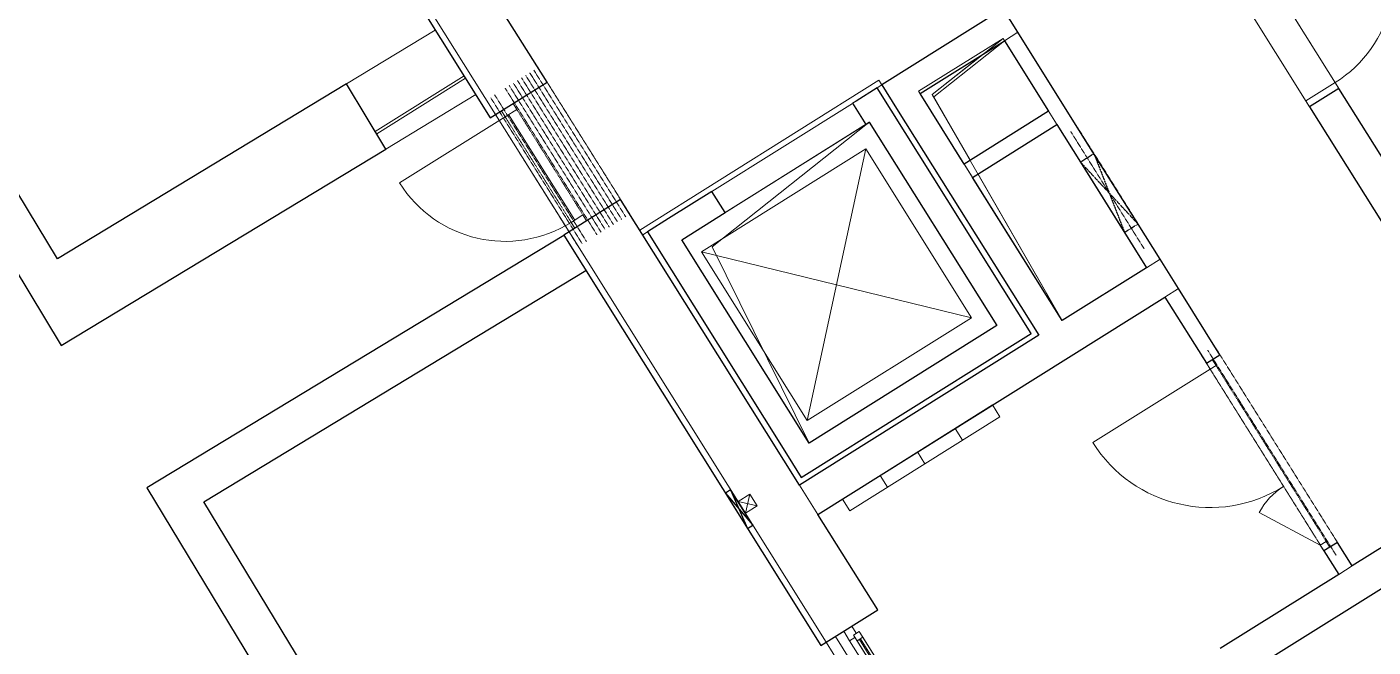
# Model space of a CAD drawing. Header units: millimetres. Extents: x -10201 to 227333, y -5874 to 72638.
# Drawn here: x 156396 to 166124, y 23728 to 28209 of the extents above; entities that cross this region are included whole.
import ezdxf

# ---------------------------------------------------------------- set-up
doc = ezdxf.new("R2010")
doc.units = ezdxf.units.MM
doc.linetypes.add('HA_Dash_3mm-S1mm', pattern=[3, 2, -1])
doc.linetypes.add('HA_DashDot_2_2mm-S0_6mm', pattern=[2.2, 1, -0.6, 0, -0.6])
for name, color, linetype, lineweight in [('A-CLNG-____-OTLN', 9, 'Continuous', 9), ('A-DETL-____-OTLN', 9, 'Continuous', 25), ('A-DETL-____-THIN', 9, 'Continuous', 9), ('A-DETL-GENF-OTLN', 9, 'Continuous', 9), ('A-DOOR-____-MCUT', 9, 'HA_DashDot_2_2mm-S0_6mm', 9), ('A-DOOR-____-OTLN', 9, 'Continuous', 9), ('A-DOOR-FRAM-MCUT', 9, 'Continuous', 9), ('A-DOOR-FRAM-OTLN', 9, 'Continuous', 9), ('A-FLOR-____-OTLN', 9, 'Continuous', 9), ('A-FLOR-HRAL-OTLN', 9, 'Continuous', 9), ('A-GENM-____-HDLN', 9, 'HA_Dash_3mm-S1mm', 9), ('A-GENM-____-MCUT', 9, 'HA_Dash_3mm-S1mm', 25), ('A-GENM-____-OTLN', 9, 'Continuous', 9), ('A-GLAZ-____-MCUT', 9, 'Continuous', 5), ('A-GLAZ-____-OTLN', 9, 'Continuous', 5), ('A-WALL-____-MCUT', 9, 'Continuous', 25), ('A-WALL-____-OTLN', 9, 'Continuous', 9), ('I-WALL-____-MCUT', 9, 'Continuous', 25), ('I-WALL-____-OTLN', 9, 'Continuous', 9), ('M-HVAC-DUCT-OTLN', 9, 'Continuous', 9)]:
    doc.layers.add(name, color=color, linetype=linetype, lineweight=lineweight)

# ---------------------------------------------------------------- blocks, each defined once
blk = doc.blocks.new('HA_DR_Single_Swing_Solid - In_BJ_900x2100_Vstup-2040222-schema POHLEDU D_120_6200')
at = {"layer": 'A-DOOR-____-MCUT'}
for p, q in [((-450, 125), (450, 125)), ((-450, -125), (450, -125))]:
    blk.add_line(p, q, dxfattribs=at)
at = {"layer": 'A-DOOR-____-OTLN'}
for p, q in [((-500, 125), (500, 125)), ((-500, -125), (500, -125))]:
    blk.add_line(p, q, dxfattribs=at)
at = {"layer": 'A-DOOR-____-OTLN', "lineweight": 5}
blk.add_line((450, -1025), (450, -125), dxfattribs=at)
blk.add_arc((450, -125), 900, 180, 270, dxfattribs=at)
at = {"layer": 'A-DOOR-FRAM-MCUT'}
for p, q in [((-450, 125), (-500, 125)), ((-450, -125), (-450, 125)), ((500, 125), (450, 125)), ((450, 125), (450, -125)), ((-500, -125), (-450, -125)), ((450, -125), (500, -125))]:
    blk.add_line(p, q, dxfattribs=at)
blk = doc.blocks.new('HA_DR_Double_Swing_Solid_wCasing - In_OBJ_1500x2100_1000-1799535-schema POHLEDU D_120_6200')
at = {"layer": 'A-DOOR-____-MCUT'}
for p, q in [((-750, 57.5), (750, 57.5)), ((-750, 7.5), (750, 7.5))]:
    blk.add_line(p, q, dxfattribs=at)
at = {"layer": 'A-DOOR-____-OTLN', "lineweight": 5}
for p, q in [((750, 1057.5), (750, 57.5)), ((-317, 307.5), (-750, 57.5))]:
    blk.add_line(p, q, dxfattribs=at)
for centre, radius, start, end in [((750, 57.5), 1000, 90, 180), ((-750, 57.5), 500, 360, 30)]:
    blk.add_arc(centre, radius, start, end, dxfattribs=at)
at = {"layer": 'A-DOOR-FRAM-MCUT'}
for p, q in [((-800, 57.5), (-750, 57.5)), ((-750, 7.5), (-800, 7.5)), ((-750, 57.5), (-750, 7.5)), ((750, 57.5), (800, 57.5)), ((750, 7.5), (750, 57.5)), ((800, 7.5), (750, 7.5))]:
    blk.add_line(p, q, dxfattribs=at)
blk = doc.blocks.new('HA_WD_SinglePanel - 1000x2400-1662822-schema POHLEDU D_120_6200')
at = {"layer": 'A-GLAZ-____-MCUT'}
for p, q in [((-420, 70), (-500, 70)), ((-500, 0), (-440, 0)), ((-440, -25), (-440, 25)), ((-440, 25), (-390, 25)), ((-420, 25), (-420, 70)), ((-390, 25), (-390, -25)), ((390, 5), (-390, 5)), ((390, -25), (390, 25)), ((390, 25), (440, 25)), ((500, 70), (420, 70)), ((420, 70), (420, 25)), ((440, 25), (440, -25)), ((440, 0), (500, 0)), ((-390, -25), (-440, -25)), ((390, -5), (-390, -5)), ((440, -25), (390, -25))]:
    blk.add_line(p, q, dxfattribs=at)
at = {"layer": 'A-GLAZ-____-OTLN'}
for p, q in [((440, 25), (-440, 25)), ((-440, -25), (-440, 25)), ((420, 70), (-420, 70)), ((390, 25), (-390, 25)), ((440, 25), (440, -25)), ((-440, -25), (440, -25)), ((390, -25), (-390, -25))]:
    blk.add_line(p, q, dxfattribs=at)
blk = doc.blocks.new('HA_GM_Shaft_Rectangle - Default-1963429-schema POHLEDU D_120_6200')
at = {"layer": 'A-DETL-GENF-OTLN'}
for p, q in [((160, -160), (1600, 0)), ((0, -1735), (160, -160))]:
    blk.add_line(p, q, dxfattribs=at)
at = {"layer": 'A-GENM-____-OTLN'}
blk.add_line((370, 0), (1570, 0), dxfattribs=at)
blk = doc.blocks.new('HA_GM_Shaft_Rectangle - Default-1963431-schema POHLEDU D_120_6200')
at = {"layer": 'A-DETL-GENF-OTLN'}
for p, q in [((51, -620), (72, -72)), ((72, -72), (540, -20)), ((0, -1955), (46.6, -735))]:
    blk.add_line(p, q, dxfattribs=at)
blk = doc.blocks.new('HA_GM_Shaft_Rectangle - Default-1963435-schema POHLEDU D_120_6200')
at = {"layer": 'A-DETL-GENF-OTLN'}
for p, q in [((160, -160), (1600, 0)), ((0, -1735), (160, -160))]:
    blk.add_line(p, q, dxfattribs=at)
at = {"layer": 'A-GENM-____-OTLN'}
for p, q in [((0, -1735), (0, 0)), ((0, 0), (1600, 0)), ((1600, 0), (1600, -1735)), ((1600, -1735), (0, -1735))]:
    blk.add_line(p, q, dxfattribs=at)
blk = doc.blocks.new('HA_GM_Shaft_Rectangle - Default-1963437-schema POHLEDU D_120_6200')
at = {"layer": 'A-DETL-GENF-OTLN'}
for p, q in [((72, -72), (720, 0)), ((0, -1955), (72, -72))]:
    blk.add_line(p, q, dxfattribs=at)
at = {"layer": 'A-GENM-____-OTLN'}
for p, q in [((0, -1955), (0, 0)), ((0, 0), (720, 0)), ((720, 0), (720, -1955)), ((720, -1955), (0, -1955))]:
    blk.add_line(p, q, dxfattribs=at)
blk = doc.blocks.new('HA_DR_Single_Swing_Solid_ButtFrame - In_FAS_900x2350_Unik-1926024-schema POHLEDU D_120_6200')
at = {"layer": 'A-DOOR-____-MCUT'}
for p, q in [((-450, 170), (450, 170)), ((-450, 70), (450, 70))]:
    blk.add_line(p, q, dxfattribs=at)
at = {"layer": 'A-DOOR-____-OTLN', "lineweight": 5}
blk.add_line((450, 1070), (450, 170), dxfattribs=at)
blk.add_arc((450, 170), 900, 90, 180, dxfattribs=at)
at = {"layer": 'A-DOOR-FRAM-MCUT'}
for p, q in [((-500, 170), (-450, 170)), ((-450, 170), (-450, 70)), ((450, 170), (500, 170)), ((450, 70), (450, 170)), ((-450, 70), (-500, 70)), ((500, 70), (450, 70))]:
    blk.add_line(p, q, dxfattribs=at)
at = {"layer": 'A-DOOR-FRAM-OTLN', "linetype": 'HA_DashDot_2_2mm-S0_6mm'}
for p, q in [((500, 220), (-500, 220)), ((500, -220), (-500, -220))]:
    blk.add_line(p, q, dxfattribs=at)
blk = doc.blocks.new('TB_Porotherm KP11_5_1000mm - TB_Porotherm KP11_5_1000mm-1863649-schema POHLEDU D_120_6200')
at = {"layer": 'A-GENM-____-HDLN'}
for p, q in [((-500, 57.5), (500, 57.5)), ((-500, 0), (500, 0)), ((500, -57.5), (-500, -57.5))]:
    blk.add_line(p, q, dxfattribs=at)
blk = doc.blocks.new('TB_Porotherm KP11_5_1750mm - TB_Porotherm KP11_5_1750mm-1871670-schema POHLEDU D_120_6200')
at = {"layer": 'A-GENM-____-HDLN'}
for p, q in [((-875, 57.5), (875, 57.5)), ((-875, 0), (875, 0)), ((875, -57.5), (-875, -57.5))]:
    blk.add_line(p, q, dxfattribs=at)
blk = doc.blocks.new('TB_Porotherm KP7_1250mm - TB_Porotherm KP7_1250mm-1864450-schema POHLEDU D_120_6200')
at = {"layer": 'A-GENM-____-HDLN'}
for p, q in [((-625, 35), (625, 35)), ((-625, 0), (625, 0)), ((625, -35), (-625, -35))]:
    blk.add_line(p, q, dxfattribs=at)
blk = doc.blocks.new('HA_GM_Opening_Rectangle_WallBased - Default-2007272-schema POHLEDU D_120_6200')
at = {"layer": 'A-GENM-____-MCUT'}
for p, q in [((425, 57.5), (-175, -57.5)), ((-175, 57.5), (425, -57.5)), ((-175, 57.5), (-175, -57.5)), ((-175, 57.5), (425, 57.5)), ((425, 57.5), (425, -57.5)), ((-175, -57.5), (425, -57.5))]:
    blk.add_line(p, q, dxfattribs=at)
blk = doc.blocks.new('185-01_OBJEKT C_Central_rvt-4-schema POHLEDU D_120_6200')
at = {"layer": 'A-DETL-____-OTLN'}
for p, q in [((-22348.5, 24863.4), (-22386.6, 24839.5)), ((-22386.6, 24839.5), (-22227.3, 24585.2)), ((-22386.6, 24839.5), (-22189.2, 24609.1)), ((-22189.2, 24609.1), (-22348.5, 24863.4)), ((-22348.5, 24863.4), (-22227.3, 24585.2)), ((-22227.3, 24585.2), (-22189.2, 24609.1))]:
    blk.add_line(p, q, dxfattribs=at)
at = {"layer": 'A-DETL-____-THIN'}
for p, q in [((-22559.2, 26584.5), (-21372.8, 27327.7)), ((-21372.8, 27327.7), (-21794.9, 25364.1)), ((-21372.8, 27327.7), (-20608.4, 26107.3)), ((-21794.9, 25364.1), (-22559.2, 26584.5)), ((-22559.2, 26584.5), (-20608.4, 26107.3)), ((-20608.4, 26107.3), (-21794.9, 25364.1)), ((-21540.4, 24797.8), (-20455.7, 25477.3)), ((-20402.6, 25392.5), (-21487.4, 24713.1)), ((-20455.7, 25477.3), (-20402.6, 25392.5)), ((-20673.8, 25222.7), (-20726.9, 25307.4)), ((-20945, 25052.8), (-20998, 25137.6)), ((-21216.2, 24882.9), (-21269.2, 24967.7)), ((-21487.4, 24713.1), (-21540.4, 24797.8))]:
    blk.add_line(p, q, dxfattribs=at)
at = {"layer": 'A-FLOR-____-OTLN'}
for p, q in [((-23005.7, 26741.5), (-21276.8, 27824.4)), ((-21276.8, 27824.4), (-21255.6, 27790.5)), ((-23953.1, 27575.9), (-23475.3, 26813.1)), ((-21590.9, 23804.6), (-21060.1, 22957.1))]:
    blk.add_line(p, q, dxfattribs=at)
at = {"layer": 'A-WALL-____-MCUT'}
for p, q in [((-27005.1, 32213), (-24085.5, 27551.9)), ((-23674.5, 27809.3), (-26031.4, 31572.1)), ((-24047.4, 27575.8), (-23674.5, 27809.3)), ((-24085.5, 27551.9), (-24047.4, 27575.8)), ((-23143.7, 26961.9), (-23516.6, 26728.3)), ((-21851.1, 24898.2), (-23143.7, 26961.9)), ((-23516.6, 26728.3), (-23554.7, 26704.4)), ((-23554.7, 26704.4), (-21696.8, 23738.2)), ((-21285.8, 23995.7), (-21718.4, 24686.4)), ((-21658.7, 23762.1), (-21285.8, 23995.7)), ((-21696.8, 23738.2), (-21658.7, 23762.1))]:
    blk.add_line(p, q, dxfattribs=at)
at = {"layer": 'A-WALL-____-MCUT', "lineweight": 9}
for p, q in [((-26966.9, 32236.9), (-24047.4, 27575.8)), ((-24047.4, 27575.8), (-26966.9, 32236.9)), ((-20272.3, 28170.4), (-20369.7, 28109.3)), ((-20661.4, 27218.7), (-20600.4, 27121.2)), ((-23516.6, 26728.3), (-21658.7, 23762.1)), ((-21658.7, 23762.1), (-23516.6, 26728.3)), ((-19342.6, 26469.5), (-19245.1, 26530.5)), ((-19112.4, 26318.6), (-19209.9, 26257.6)), ((-21851.1, 24898.2), (-21718.4, 24686.4)), ((-17954.5, 24253.3), (-17857, 24314.3))]:
    blk.add_line(p, q, dxfattribs=at)
at = {"layer": 'I-WALL-____-MCUT'}
for p, q in [((-20378.4, 28339.9), (-21255.6, 27790.5)), ((-20272.3, 28170.4), (-20378.4, 28339.9)), ((-19722.9, 27293.2), (-20272.3, 28170.4)), ((-20979.9, 27727.1), (-20369.7, 28109.3)), ((-20369.7, 28109.3), (-20051.2, 27600.9)), ((-21289.5, 27769.2), (-21442, 27673.7)), ((-20177.4, 25993.8), (-21289.5, 27769.2)), ((-21255.6, 27790.5), (-21149.4, 27621)), ((-20661.4, 27218.7), (-20979.9, 27727.1)), ((-17953.1, 27764.5), (-18165, 27631.8)), ((-17265.7, 26667.1), (-17953.1, 27764.5)), ((-21442, 27673.7), (-21467.4, 27657.8)), ((-21467.4, 27657.8), (-21371.9, 27505.2)), ((-18165, 27631.8), (-16585.8, 25110.6)), ((-21149.4, 27621), (-20122.3, 25981.1)), ((-20051.2, 27600.9), (-20661.4, 27218.7)), ((-21371.9, 27505.2), (-21346.5, 27521.2)), ((-21346.5, 27521.2), (-20425.5, 26050.8)), ((-20600.4, 27121.2), (-19990.2, 27503.4)), ((-19990.2, 27503.4), (-19820.3, 27232.2)), ((-19404.4, 26784.8), (-19722.9, 27293.2)), ((-19820.3, 27232.2), (-19501.8, 26723.7)), ((-19952.8, 26087.3), (-20600.4, 27121.2)), ((-22484.4, 27020.8), (-22798, 26824.4)), ((-22388.9, 26868.2), (-22484.4, 27020.8)), ((-22702.4, 26671.8), (-22388.9, 26868.2)), ((-22798, 26824.4), (-22950.5, 26728.8)), ((-19245.1, 26530.5), (-19404.4, 26784.8)), ((-22950.5, 26728.8), (-21934, 25105.9)), ((-21781.4, 25201.4), (-22702.4, 26671.8)), ((-19501.8, 26723.7), (-19342.6, 26469.5)), ((-19342.6, 26469.5), (-19952.8, 26087.3)), ((-19112.4, 26318.6), (-19245.1, 26530.5)), ((-18812.5, 25839.8), (-19112.4, 26318.6)), ((-21718.4, 24686.4), (-19209.9, 26257.6)), ((-19209.9, 26257.6), (-18909.9, 25778.8)), ((-20122.3, 25981.1), (-21851.1, 24898.2)), ((-20425.5, 26050.8), (-21781.4, 25201.4)), ((-20329.9, 25898.2), (-20177.4, 25993.8)), ((-21838.4, 24953.4), (-20329.9, 25898.2)), ((-18909.9, 25778.8), (-18812.5, 25839.8)), ((-21934, 25105.9), (-21838.4, 24953.4)), ((-17963.2, 24483.8), (-18060.6, 24422.8)), ((-18060.6, 24422.8), (-17954.5, 24253.3)), ((-17857, 24314.3), (-17963.2, 24483.8)), ((-17602.8, 24473.6), (-17857, 24314.3)), ((-17954.5, 24253.3), (-18810.4, 23717.2)), ((-18465.8, 23638), (-17470, 24261.7))]:
    blk.add_line(p, q, dxfattribs=at)
at = {"layer": 'M-HVAC-DUCT-OTLN', "lineweight": 5}
for p, q in [((-22294.3, 24780), (-22209.5, 24833)), ((-22241.2, 24695.2), (-22209.5, 24833)), ((-22209.5, 24833), (-22156.4, 24748.3)), ((-22156.4, 24748.3), (-22294.3, 24780)), ((-22241.2, 24695.2), (-22294.3, 24780)), ((-22156.4, 24748.3), (-22241.2, 24695.2))]:
    blk.add_line(p, q, dxfattribs=at)
at = {"layer": 'A-DOOR-____-OTLN', "lineweight": 9}
for name, p, rotation in [('HA_DR_Single_Swing_Solid - In_BJ_900x2100_Vstup-2040222-schema POHLEDU D_120_6200', (-18324.5, 28121.9), 122.0612494774555), ('HA_DR_Single_Swing_Solid_ButtFrame - In_FAS_900x2350_Unik-1926024-schema POHLEDU D_120_6200', (-23595.5, 27268.8), 122.0612494774554), ('HA_DR_Double_Swing_Solid_wCasing - In_OBJ_1500x2100_1000-1799535-schema POHLEDU D_120_6200', (-18436.6, 25131.3), 122.0612494774555)]:
    blk.add_blockref(name, p, dxfattribs=dict(at, rotation=rotation))
at = {"layer": 'A-GENM-____-OTLN', "lineweight": 9}
for name, p, rotation in [('HA_GM_Shaft_Rectangle - Default-1963437-schema POHLEDU D_120_6200', (-20990.5, 27744.1), 32.06124947745543), ('HA_GM_Shaft_Rectangle - Default-1963431-schema POHLEDU D_120_6200', (-20990.5, 27744.1), 32.06124947745543), ('TB_Porotherm KP7_1250mm - TB_Porotherm KP7_1250mm-1864450-schema POHLEDU D_120_6200', (-23557.4, 27292.7), 302.0612494774558), ('TB_Porotherm KP7_1250mm - TB_Porotherm KP7_1250mm-1864450-schema POHLEDU D_120_6200', (-23498.1, 27329.9), 302.0612494774558), ('TB_Porotherm KP7_1250mm - TB_Porotherm KP7_1250mm-1864450-schema POHLEDU D_120_6200', (-23438.8, 27367), 302.0612494774558), ('TB_Porotherm KP7_1250mm - TB_Porotherm KP7_1250mm-1864450-schema POHLEDU D_120_6200', (-23616.7, 27255.6), 302.0612494774558), ('TB_Porotherm KP7_1250mm - TB_Porotherm KP7_1250mm-1864450-schema POHLEDU D_120_6200', (-23752.3, 27170.6), 302.0612494774558), ('HA_GM_Shaft_Rectangle - Default-1963429-schema POHLEDU D_120_6200', (-22702.4, 26671.8), 32.06124947745543), ('HA_GM_Shaft_Rectangle - Default-1963435-schema POHLEDU D_120_6200', (-22702.4, 26671.8), 32.06124947745543), ('TB_Porotherm KP11_5_1000mm - TB_Porotherm KP11_5_1000mm-1863649-schema POHLEDU D_120_6200', (-19625.6, 27029.7), 302.0612494774558), ('HA_GM_Opening_Rectangle_WallBased - Default-2007272-schema POHLEDU D_120_6200', (-19678.7, 27114.4), 302.0612494774555), ('TB_Porotherm KP11_5_1750mm - TB_Porotherm KP11_5_1750mm-1871670-schema POHLEDU D_120_6200', (-18436.6, 25131.3), 302.0612494774558)]:
    blk.add_blockref(name, p, dxfattribs=dict(at, rotation=rotation))
at = {"layer": 'A-GLAZ-____-OTLN', "lineweight": 9, "rotation": 122.0612494774554}
blk.add_blockref('HA_WD_SinglePanel - 1000x2400-1662822-schema POHLEDU D_120_6200', (-21206.8, 23455.1), dxfattribs=at)
blk = doc.blocks.new('HA_GM_Shaft_Rectangle - Default-2321902-schema POHLEDU D_120_6200')
at = {"layer": 'A-DETL-GENF-OTLN'}
for p, q in [((72, -72), (720, 0)), ((51.6, -600), (72, -72)), ((0, -1935), (47.1, -715))]:
    blk.add_line(p, q, dxfattribs=at)
blk = doc.blocks.new('Railing - Railing-1833920-schema POHLEDU D_120_6200')
at = {"layer": 'A-FLOR-HRAL-OTLN'}
for p, q in [((-24275.5, 27855.1), (-24917.3, 27453.2)), ((-24906.7, 27436.3), (-24264.9, 27838.2)), ((-24906.7, 27436.3), (-24915.2, 27449.9))]:
    blk.add_line(p, q, dxfattribs=at)

msp = doc.modelspace()

# ---------------------------------------------------------------- linework, layer by layer
at = {"layer": 'A-CLNG-____-OTLN'}
for p, q in [((162540.1, 27768.1), (162574.7, 27789.8)), ((160845.8, 26706.9), (160879.7, 26728.1))]:
    msp.add_line(p, q, dxfattribs=at)
at = {"layer": 'A-WALL-____-MCUT'}
for p, q in [((149892.5, 37061.2), (156644, 25907.2)), ((156615.8, 26533.1), (150302.1, 36963.8)), ((158704.3, 27797.3), (156615.8, 26533.1)), ((158989.1, 27326.7), (158704.3, 27797.3)), ((156644, 25907.2), (158989.1, 27326.7)), ((160276, 26703), (157263.1, 24879.2)), ((157675, 24777.9), (160435.3, 26448.7)), ((157263.1, 24879.2), (162234.8, 16661.7)), ((162489, 16820.9), (157675, 24777.9))]:
    msp.add_line(p, q, dxfattribs=at)
at = {"layer": 'A-WALL-____-OTLN'}
for p, q in [((158704.3, 27797.3), (159346.9, 28186.2)), ((159638.9, 27720.1), (158989.1, 27326.7)), ((160313.2, 26728.3), (159782.4, 27575.8)), ((162702, 22914.6), (162171.1, 23762.1))]:
    msp.add_line(p, q, dxfattribs=at)
at = {"layer": 'I-WALL-____-OTLN'}
for p, q in [((163460.5, 28108.6), (162850.3, 27726.4)), ((161345.8, 27020.1), (162362.9, 27657.1)), ((162483.8, 27520.5), (161127.8, 26671.1)), ((163652.9, 25993.1), (161991.8, 24952.7))]:
    msp.add_line(p, q, dxfattribs=at)

# ---------------------------------------------------------------- block references
at = {"color": 50, "lineweight": 5}
msp.add_blockref('185-01_OBJEKT C_Central_rvt-4-schema POHLEDU D_120_6200', (183829.8, 0), dxfattribs=at)
at = {"layer": 'A-FLOR-HRAL-OTLN'}
msp.add_blockref('Railing - Railing-1833920-schema POHLEDU D_120_6200', (183829.8, 0), dxfattribs=at)
at = {"layer": 'A-GENM-____-OTLN', "lineweight": 5, "rotation": 32.06124947745551}
msp.add_blockref('HA_GM_Shaft_Rectangle - Default-2321902-schema POHLEDU D_120_6200', (162849.9, 27727.1), dxfattribs=at)

doc.saveas('drawing.dxf')
